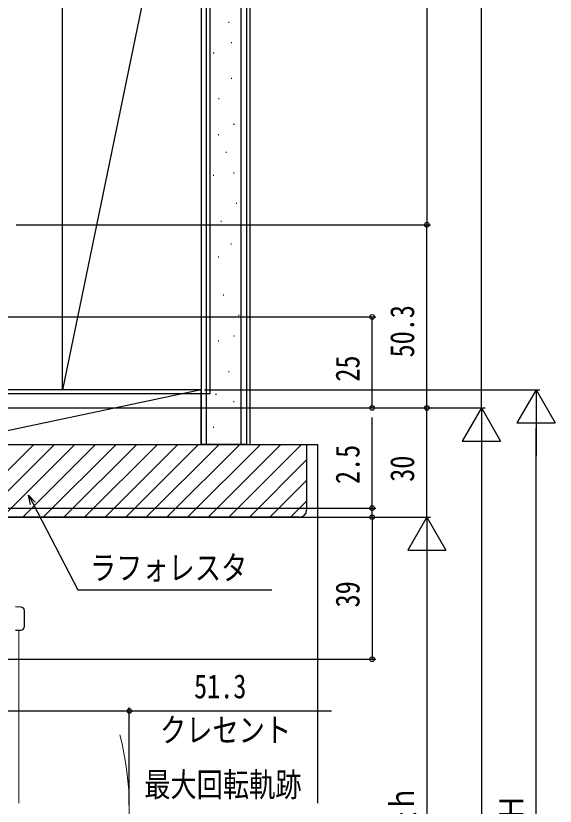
# Model space of a CAD drawing. Units: millimetres, scale not verified. Extents: x -527 to 523, y -789 to 788.
# Drawn here: x -139.8 to 8.3, y 95.6 to 312.6 of the extents above; entities that cross this region are included whole.
import ezdxf
from ezdxf.enums import TextEntityAlignment as Align

# ---------------------------------------------------------------- set-up
doc = ezdxf.new("R2010")
doc.units = ezdxf.units.MM
doc.header["$LTSCALE"] = 4
doc.layers.add('0-4_YKK_12', color=2, linetype='Continuous', lineweight=18)
for name, color, linetype in [('0-5_YKK_13', 4, 'Continuous'), ('0-7_YKK_D', 6, 'Continuous'), ('0-9_YSS_K', 3, 'Continuous'), ('0-A_YSS_KE', 3, 'Continuous')]:
    doc.layers.add(name, color=color, linetype=linetype)
doc.styles.add('ＭＳ ゴシック', font='')
doc.styles.get('ＭＳ ゴシック').set_extended_font_data('MS Gothic')

msp = doc.modelspace()

# ---------------------------------------------------------------- linework, layer by layer
at = {"layer": '0-4_YKK_12'}
msp.add_line((-138.9, 143.96), (-138.9, 96.394), dxfattribs=at)
msp.add_arc((-188.798, 94.963), 80.21, 345.26232, 14.63929, dxfattribs=at)
at = {"layer": '0-5_YKK_13'}
for p, q in [((-138.366, 150.294), (-139.814, 150.344)), ((-137.401, 144.96), (-137.401, 149.294)), ((-139.849, 143.96), (-138.401, 143.96))]:
    msp.add_line(p, q, dxfattribs=at)
for centre, start, end in [((-138.401, 149.294), 0, 88), ((-138.401, 144.96), 270, 0)]:
    msp.add_arc(centre, 1, start, end, dxfattribs=at)
at = {"layer": '0-7_YKK_D'}
for p, q in [((-11.901, 204.959), (-11.901, 564.46)), ((-26.901, 532.959), (-26.901, 255.258)), ((-139.691, 255.258), (-25.901, 255.258)), ((-139.691, 255.258), (-25.901, 255.258)), ((-26.901, 204.959), (-26.901, 255.258)), ((-186.202, 229.96), (-40.901, 229.96)), ((-41.901, 204.959), (-41.901, 229.96)), ((-87.902, 209.96), (4.099, 209.96)), ((3.099, 209.96), (-2.151, 200.866)), ((3.099, 209.96), (8.349, 200.866)), ((3.099, 209.96), (3.099, 191.773)), ((-185.901, 204.959), (-25.901, 204.959)), ((-185.901, 204.959), (-25.901, 204.959)), ((-185.901, 204.959), (-10.901, 204.959)), ((-185.901, 204.959), (-40.901, 204.959)), ((-185.901, 204.959), (-10.901, 204.959)), ((-26.901, 174.96), (-26.901, 204.959)), ((-11.901, 204.959), (-17.151, 195.866)), ((-11.901, 204.959), (-6.651, 195.866)), ((-11.901, 204.959), (-11.901, 186.773)), ((-41.901, 177.459), (-41.901, 202.359)), ((-2.151, 200.866), (8.349, 200.866)), ((3.099, -20.544), (3.099, 199.46)), ((-17.151, 195.866), (-6.651, 195.866)), ((-11.901, 194.459), (-11.901, -20.541)), ((-144.202, 177.459), (-40.901, 177.459)), ((-41.901, 174.96), (-41.901, 177.459)), ((-144.202, 174.96), (-40.901, 174.96)), ((-144.202, 174.96), (-25.901, 174.96)), ((-144.201, 174.96), (-25.901, 174.96)), ((-144.2, 174.96), (-40.901, 174.96)), ((-41.901, 174.96), (-41.901, 135.96)), ((-41.901, 174.96), (-41.901, 172.41)), ((-26.901, 174.96), (-32.151, 165.867)), ((-26.901, 174.96), (-21.651, 165.867)), ((-26.901, 174.96), (-26.901, 156.773)), ((-32.151, 165.867), (-21.651, 165.867)), ((-26.901, 164.46), (-26.901, -5.541)), ((-165.501, 135.96), (-40.901, 135.96)), ((-108.588, 95.894), (-108.588, 122.75))]:
    msp.add_line(p, q, dxfattribs=at)
for points in [[(-135.689, 178.469), (-136.255, 181.048), (-134.475, 179.098)], [(-136.255, 181.048), (-135.082, 178.783), (-122.759, 154.997), (-69.489, 154.997)], [(-159.9, 121.75), (-108.588, 121.75), (-53.071, 121.75)]]:
    msp.add_lwpolyline(points, dxfattribs=at)
for centre in [(-26.901, 255.258), (-26.901, 255.258), (-41.901, 229.96), (-41.901, 204.959), (-26.901, 204.959), (-26.901, 204.959), (-41.901, 177.459), (-41.901, 174.96), (-41.901, 174.96), (-41.901, 135.96), (-108.588, 121.75)]:
    msp.add_circle(centre, 0.637, dxfattribs=at)
at = {"layer": '0-9_YSS_K'}
for p, q in [((-87.401, 194.959), (-87.401, 624.96)), ((-77.901, 194.959), (-77.901, 624.96)), ((-75.401, 194.959), (-75.401, 624.96)), ((-88.901, 393.959), (-126.901, 209.959)), ((-81.333, 310.886), (-81.133, 310.886)), ((-80.633, 305.291), (-80.433, 305.291)), ((-85.529, 302.494), (-85.329, 302.494)), ((-80.633, 295.5), (-80.433, 295.5)), ((-84.13, 289.906), (-83.93, 289.906)), ((-79.934, 282.912), (-79.734, 282.912)), ((-84.188, 280.043), (-83.988, 280.043)), ((-82.09, 275.147), (-81.89, 275.147)), ((-79.992, 269.552), (-79.792, 269.552)), ((-85.587, 268.853), (-85.387, 268.853)), ((-79.293, 261.16), (-79.093, 261.16)), ((-83.489, 256.265), (-83.289, 256.265)), ((-80.692, 249.97), (-80.492, 249.97)), ((-84.188, 246.473), (-83.988, 246.473)), ((-82.79, 235.983), (-82.59, 235.983)), ((-78.593, 230.388), (-78.393, 230.388)), ((-79.992, 224.793), (-79.792, 224.793)), ((-84.188, 223.395), (-83.988, 223.395)), ((-81.391, 215.002), (-81.191, 215.002)), ((-88.901, 209.959), (-159.901, 209.959)), ((-84.888, 208.708), (-84.688, 208.708)), ((-79.992, 206.715), (-79.792, 206.715)), ((-85.587, 199.721), (-85.387, 199.721)), ((-159.901, 194.959), (-88.901, 194.959)), ((-151.826, 177.959), (-134.826, 194.959)), ((-146.169, 177.959), (-129.169, 194.959)), ((-143.512, 174.959), (-123.512, 194.959)), ((-137.856, 174.959), (-117.856, 194.959)), ((-132.199, 174.959), (-112.199, 194.959)), ((-126.542, 174.959), (-106.542, 194.959)), ((-120.885, 174.959), (-100.885, 194.959)), ((-115.228, 174.959), (-95.228, 194.959)), ((-109.571, 174.959), (-89.571, 194.959)), ((-103.914, 174.959), (-83.914, 194.959)), ((-98.258, 174.959), (-78.258, 194.959)), ((-92.601, 174.959), (-72.601, 194.959)), ((-86.944, 174.959), (-66.944, 194.959)), ((-81.287, 174.959), (-61.287, 194.959)), ((-59.901, 194.959), (-56.901, 194.959)), ((-56.901, 194.959), (-56.901, 96.394)), ((-75.63, 174.959), (-59.901, 190.688)), ((-69.973, 174.959), (-59.901, 185.032)), ((-64.316, 174.959), (-59.901, 179.375))]:
    msp.add_line(p, q, dxfattribs=at)
msp.add_lwpolyline([(-88.901, 194.959), (-88.901, 209.959), (-159.901, 194.959)], dxfattribs=at)
at = {"layer": '0-A_YSS_KE'}
for p, q in [((-88.901, 624.96), (-88.901, 194.959)), ((-86.401, 208.959), (-86.401, 624.96)), ((-76.401, 624.96), (-76.401, 194.959)), ((-159.901, 208.959), (-86.401, 208.959)), ((-76.401, 194.959), (-88.901, 194.959))]:
    msp.add_line(p, q, dxfattribs=at)
msp.add_lwpolyline([(-126.901, 209.959), (-126.901, 393.959), (-88.901, 393.959), (-88.901, 209.959)], close=True, dxfattribs=at)
for points in [[(-158.901, 194.959), (-59.901, 194.959), (-59.901, 176.959)], [(-61.901, 174.959), (-144.901, 174.959), (-144.901, 177.959), (-156.901, 177.959), (-158.901, 179.959), (-158.901, 194.959)]]:
    msp.add_lwpolyline(points, dxfattribs=at)
msp.add_arc((-61.901, 176.959), 2, 270.00001, 359.99999, dxfattribs=at)

# ---------------------------------------------------------------- texts
at = {"layer": '0-7_YKK_D', "style": 'ＭＳ ゴシック', "width": 0.8}
for s, p in [('50.3', (-28.401, 218.828)), ('25', (-43.401, 212.18)), ('2.5', (-43.401, 184.059)), ('30', (-28.401, 184.68)), ('39', (-43.401, 150.18)), ('内法基準寸法ｈ', (-28.401, 50.9)), ('ＲＯＨ', (1.599, 77.218))]:
    msp.add_text(s, height=6.598, rotation=90, dxfattribs=at).set_placement(p, align=Align.BOTTOM_LEFT)
for s, p in [('ラフォレスタ', (-119.409, 155.797)), ('51.3', (-90.811, 123.25)), ('クレセント', (-100.171, 111.25)), ('最大回転軌跡', (-104.491, 96.25))]:
    msp.add_text(s, height=6.598, dxfattribs=at).set_placement(p, align=Align.BOTTOM_LEFT)

doc.saveas('drawing.dxf')
